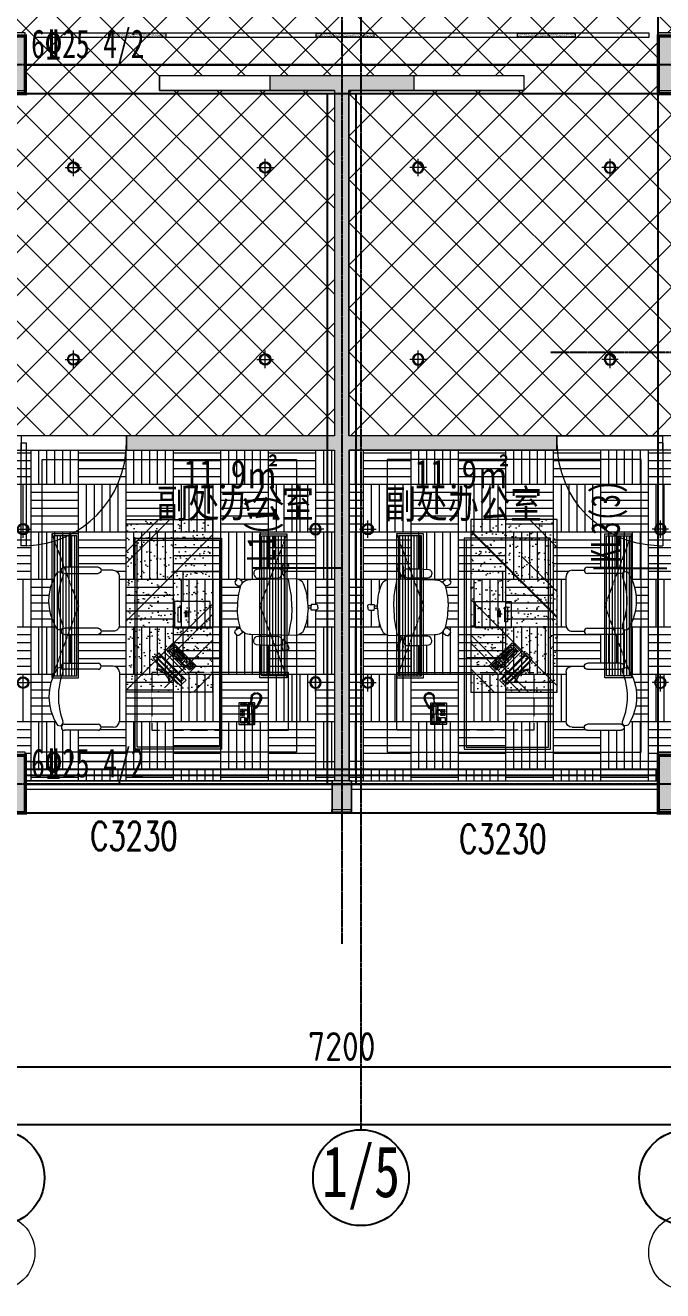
# Model space of a CAD drawing. Header units: millimetres. Extents: x 33621 to 401573, y -91663 to 133135.
# Drawn here: x 67797 to 74442, y 37128 to 50324 of the extents above; entities that cross this region are included whole.
import ezdxf
from ezdxf.enums import TextEntityAlignment as Align

# ---------------------------------------------------------------- set-up
doc = ezdxf.new("R2010")
doc.units = ezdxf.units.MM
doc.header["$LTSCALE"] = 10
for name, pattern in [('CENTER2', [1.125, 0.75, -0.125, 0.125, -0.125]), ('DASH', [0.35, 0.25, -0.1]), ('DOTE', [2.42, 2, -0.2, 0.02, -0.2])]:
    doc.linetypes.add(name, pattern=pattern)
doc.layers.get('0').update_dxf_attribs({"color": 253})
doc.layers.get('Defpoints').update_dxf_attribs({"color": 250})
doc.layers.add('0a', color=253, linetype='Continuous', plot=False)
for name, color, linetype in [('0a填充', 253, 'Continuous'), ('3', 253, 'Continuous'), ('Dim【尺寸标注】', 253, 'Continuous'), ('GRID', 253, 'CENTER2'), ('PUB_DIM', 253, 'Continuous'), ('SURFACE', 253, 'Continuous'), ('WINDOW_TEXT', 253, 'Continuous'), ('柱', 253, 'Continuous'), ('梁', 253, 'Continuous'), ('梁原位标注', 253, 'Continuous'), ('梁集中标注', 253, 'Continuous'), ('次梁', 253, 'Continuous')]:
    doc.layers.add(name, color=color, linetype=linetype)
for name, color, linetype, lineweight in [('AXIS【轴号】', 253, 'Continuous', 0), ('COLUMN', 253, 'Continuous', 0), ('DOOR【门】', 253, 'Continuous', 0), ('DS-4BS-FINISH【墙完成线】', 253, 'Continuous', 0), ('FC-FLOOR【地材分格】', 253, 'Continuous', 0), ('FF-FURN【成品家私】', 253, 'Continuous', 0), ('PUB_HATCH', 253, 'Continuous', 0), ('RC-FCU【空调设备】', 253, 'Continuous', 0), ('RC-FIN【天花轮廓线】', 253, 'Continuous', 0), ('RC-LIGHT【天花灯具】', 253, 'Continuous', 0), ('RC-STR【天花细线】', 253, 'Continuous', 0), ('RC-Text【天花文字】', 253, 'Continuous', 0), ('WALL', 253, 'Continuous', 0), ('Wall【新建墙】', 253, 'Continuous', 0), ('WINDOW', 253, 'Continuous', 0), ('新建墙体', 253, 'Continuous', 0)]:
    doc.layers.add(name, color=color, linetype=linetype, lineweight=lineweight)
doc.styles.add('_TCH_WINDOW', font='SIMPLEX', dxfattribs={"bigfont": 'GBCBIG'})
doc.styles.add('BZHZ1', font='', dxfattribs={"width": 0.8})
doc.styles.add('CCD_DIM', font='ARCHS.SHX')
doc.styles.add('宋体', font='', dxfattribs={"width": 0.7})
doc.styles.add('文字', font='')
doc.styles.get('BZHZ1').set_extended_font_data('仿宋_GB2312')
doc.styles.get('宋体').set_extended_font_data('SimSun')
doc.styles.get('文字').set_extended_font_data('SimSun')
doc.dimstyles.new('ZL_1：100', dxfattribs={"dimtxt": 3, "dimasz": 1, "dimexe": 2, "dimexo": 2, "dimgap": 0.6, "dimtad": 1, "dimdec": 0, "dimrnd": 5, "dimdsep": 46, "dimtxsty": 'CCD_DIM', "dimblk": 'WS-cj', "dimblk1": 'WS-cj', "dimblk2": 'WS-cj', "dimcen": 1, "dimclrd": 44, "dimclre": 44, "dimclrt": 2, "dimadec": 0, "dimazin": 2, "dimtfac": 1, "dimtdec": 0, "dimtix": 1, "dimtmove": 2, "dimatfit": 3, "dimldrblk": 'hl_arrow2', "dimfxl": 5, "dimfxlon": 1, "dimarcsym": 0})

# ---------------------------------------------------------------- blocks, each defined once
blk = doc.blocks.new('A$C32ED2F6B')
at = {"color": 8, "linetype": 'ByBlock'}
for p, q in [((-306, 81), (-88, 342)), ((-275, 48), (-51, 317)), ((-248, 26), (-24, 294)), ((-178, 313), (-172, 320)), ((-81, 335), (-88, 342)), ((-24, 294), (-51, 317)), ((-300, 167), (-294, 174)), ((-299, 74), (-306, 81)), ((-248, 26), (-275, 48))]:
    blk.add_line(p, q, dxfattribs=at)
at = {"linetype": 'ByBlock'}
for p, q in [((-257, 0), (0, 307)), ((-42, 342), (0, 307)), ((-299, 35), (-257, 0))]:
    blk.add_line(p, q, dxfattribs=at)
blk.add_lwpolyline([(-318, 51), (-61, 358), (-42, 342), (-299, 35)], close=True, dxfattribs=at)
at = {"color": 8, "linetype": 'ByBlock'}
for centre, radius, start, end in [((-293, 291), 125, 266.9741, 13.2344), ((-328, 320), 151, 283.1882, 357.0203)]:
    blk.add_arc(centre, radius, start, end, dxfattribs=at)
blk = doc.blocks.new('A$C09CB23BE')
blk.add_wipeout([(188, 610), (567, 602), (577, 603), (587, 602), (594, 601), (604, 598), (612, 595), (619, 592), (627, 587), (634, 581), (640, 575), (640, 588), (662, 609), (672, 611), (684, 611), (703, 585), (701, 575), (698, 566), (674, 551), (666, 551), (656, 551), (666, 510), (675, 463), (678, 434), (680, 405), (681, 374), (681, 353), (680, 331), (677, 293), (674, 272), (669, 244), (664, 223), (659, 201), (656, 192), (674, 192), (698, 176), (701, 168), (703, 157), (684, 132), (672, 132), (662, 133), (640, 154), (640, 167), (632, 160), (619, 151), (609, 146), (595, 142), (577, 140), (567, 140), (542, 140), (311, 135), (309, 107), (316, 115), (322, 119), (326, 122), (333, 124), (336, 125), (510, 125), (518, 123), (527, 118), (531, 114), (536, 107), (540, 99), (541, 94), (543, 83), (542, 78), (539, 68), (535, 62), (530, 57), (524, 53), (519, 51), (510, 51), (498, 50), (488, 49), (478, 49), (437, 46), (328, 46), (318, 51), (310, 57), (308, 60), (304, 68), (302, 75), (303, 84), (297, 55), (299, 51), (300, 48), (302, 43), (304, 38), (292, 3), (278, 0), (251, 9), (246, 24), (256, 56), (263, 62), (271, 65), (284, 110), (282, 115), (281, 121), (280, 126), (280, 133), (280, 134), (188, 132), (177, 134), (167, 136), (157, 139), (142, 148), (130, 157), (109, 202), (98, 237), (90, 274), (85, 324), (82, 361), (57, 361), (55, 347), (22, 347), (20, 347), (18, 347), (13, 347), (7, 350), (3, 352), (1, 354), (0, 356), (0, 386), (3, 390), (10, 394), (14, 395), (18, 395), (22, 395), (39, 395), (55, 395), (57, 381), (82, 381), (88, 448), (91, 472), (98, 503), (106, 532), (118, 560), (130, 585), (142, 594), (157, 603), (167, 606), (181, 609)])
for p, q in [((57, 362), (57, 381)), ((82, 362), (82, 381))]:
    blk.add_line(p, q)
for points in [[(640, 575), (640, 588), (662, 609), (672, 611), (684, 611), (703, 585), (701, 575), (698, 566), (674, 551), (664, 551), (656, 551)], [(220, 371), (220, 368), (224, 276), (236, 206), (249, 134)], [(284, 110), (271, 65), (263, 62), (256, 56), (246, 24), (251, 9), (278, 0), (292, 3), (304, 38), (300, 48), (297, 55), (303, 84)], [(311, 135), (309, 107)], [(640, 167), (640, 154), (662, 133), (672, 132), (684, 132), (703, 157), (701, 168), (698, 176), (674, 192), (664, 192), (656, 192)]]:
    blk.add_lwpolyline(points)
for points in [[(0, 371), (0, 356, 0.290397), (22, 347), (55, 347), (57, 362), (82, 362), (89, 287, 0.096014), (130, 157, 0.17857), (188, 132), (567, 140, 0.322965), (655, 190, 0.072531), (681, 371, 0.072531)], [(280, 135, 0.23127), (303, 84, 0.383609), (328, 46), (437, 46), (519, 51, 0.422136), (541, 94, 0.322398), (510, 125), (336, 125, 0.362142), (303, 84, -0.691257)]]:
    blk.add_lwpolyline(points, format="xyb")
blk.add_wipeout([(280, 608), (280, 616), (282, 625), (284, 632), (271, 677), (263, 681), (256, 686), (246, 718), (251, 734), (278, 742), (292, 739), (304, 705), (302, 699), (300, 694), (299, 691), (297, 688), (303, 658), (302, 666), (303, 671), (304, 674), (308, 682), (310, 685), (312, 687), (316, 691), (320, 693), (326, 696), (328, 696), (437, 696), (519, 691), (525, 688), (532, 683), (539, 674), (541, 670), (542, 663), (543, 656), (542, 652), (540, 643), (537, 637), (533, 631), (529, 626), (522, 621), (516, 619), (510, 617), (336, 617), (328, 620), (323, 622), (316, 627), (312, 632), (309, 635), (310, 624), (310, 617), (310, 610), (311, 607)])
for points in [[(284, 632), (271, 677), (263, 681), (256, 686), (246, 718), (251, 734), (278, 742), (292, 739), (304, 705), (300, 694), (297, 688), (303, 658)], [(220, 371), (220, 374), (224, 467), (236, 536), (249, 608)], [(311, 607), (309, 635)]]:
    blk.add_lwpolyline(points)
for points in [[(280, 608, -0.23127), (303, 658, -0.383609), (328, 696), (437, 696), (519, 691, -0.422136), (541, 648, -0.322398), (510, 617), (336, 617, -0.362142), (303, 658, 0.691257)], [(0, 371), (0, 386, -0.290397), (22, 395), (55, 395), (57, 381), (82, 381), (89, 455, -0.096014), (130, 585, -0.17857), (188, 610), (567, 602, -0.322965), (655, 552, -0.072531), (681, 371, -0.072531)]]:
    blk.add_lwpolyline(points, format="xyb")
blk = doc.blocks.new('A$C40087EE6')
at = {"linetype": 'ByBlock'}
blk.add_wipeout([(577, 475), (577, 75), (570, 50), (562, 40), (544, 28), (527, 25), (427, 25), (425, 17), (421, 9), (415, 4), (405, 0), (127, 0), (114, 4), (109, 7), (105, 14), (102, 22), (102, 25), (104, 35), (106, 39), (105, 42), (98, 39), (85, 37), (74, 40), (70, 44), (64, 50), (41, 93), (31, 115), (15, 163), (1, 240), (0, 275), (3, 326), (11, 373), (26, 422), (47, 470), (64, 500), (78, 511), (85, 513), (97, 512), (104, 508), (107, 506), (109, 508), (105, 513), (102, 520), (102, 525), (104, 535), (108, 542), (113, 546), (118, 548), (124, 550), (402, 550), (413, 547), (421, 541), (426, 533), (427, 525), (527, 525), (539, 524), (549, 520), (558, 514), (562, 510), (572, 496), (576, 484)], dxfattribs=at)
for p, q in [((127, 550), (402, 550)), ((527, 525), (427, 525)), ((402, 500), (127, 500)), ((577, 475), (577, 75)), ((127, 50), (402, 50)), ((527, 25), (427, 25)), ((402, 0), (127, 0))]:
    blk.add_line(p, q)
for centre, radius, start, end in [((127, 525), 25, 90, 270), ((402, 525), 25, 270, 90), ((527, 475), 50, 360, 90), ((426, 275), 426, 148.1092, 211.8908), ((88, 485), 28.1, 338.7607, 148.1092), ((629, 275), 552, 158.7607, 201.2393), ((88, 65), 28.1, 211.8908, 21.2393), ((127, 25), 25, 90, 270), ((402, 25), 25, 270, 90), ((527, 75), 50, 270, 360)]:
    blk.add_arc(centre, radius, start, end)
blk = doc.blocks.new('A$C5A3B719C')
for p, q in [((-879, 2179), (-879, -21)), ((21, 2179), (-879, 2179)), ((-858, 2158), (-858, 0)), ((0, 2158), (-858, 2158)), ((0, 0), (0, 2158)), ((21, -21), (21, 2179)), ((-477, 1833), (-858, 1833)), ((-477, 1833), (-477, 1521)), ((-545, 1427), (-545, 1456)), ((-455, 1309), (-455, 1460)), ((-426, 1460), (-455, 1460)), ((-426, 1460), (-426, 1309)), ((-531, 1427), (-531, 1356)), ((-516, 1427), (-516, 1356)), ((-502, 1427), (-502, 1356)), ((-477, 1246), (-477, 933)), ((-426, 1309), (-455, 1309)), ((-616, 849), (-377, 1088)), ((-380, 1069), (-395, 1055)), ((-332, 1020), (-380, 1069)), ((-377, 1088), (-283, 994)), ((-477, 933), (-858, 933)), ((-553, 896), (-523, 926)), ((-523, 926), (-512, 915)), ((-283, 994), (-522, 755)), ((-506, 943), (-520, 929)), ((-520, 929), (-472, 881)), ((-497, 934), (-506, 943)), ((-486, 945), (-497, 934)), ((-402, 1047), (-495, 954)), ((-495, 954), (-486, 945)), ((-486, 942), (-476, 932)), ((-473, 958), (-483, 967)), ((-476, 932), (-481, 928)), ((-481, 928), (-473, 920)), ((-385, 1027), (-476, 936)), ((-407, 1024), (-473, 958)), ((-472, 881), (-332, 1020)), ((-371, 1022), (-468, 925)), ((-357, 1017), (-464, 910)), ((-423, 917), (-385, 954)), ((-417, 1033), (-407, 1024)), ((-373, 942), (-410, 904)), ((-393, 1038), (-402, 1047)), ((-395, 1055), (-385, 1046)), ((-385, 1046), (-393, 1038)), ((-382, 1030), (-391, 1039)), ((-385, 954), (-373, 942)), ((-377, 1035), (-382, 1030)), ((-380, 959), (-343, 997)), ((-368, 947), (-380, 959)), ((-368, 1025), (-377, 1035)), ((-365, 1028), (-368, 1025)), ((-330, 984), (-368, 947)), ((-354, 1017), (-365, 1028)), ((-351, 1020), (-354, 1017)), ((-343, 1013), (-351, 1020)), ((-343, 997), (-330, 984)), ((-336, 1003), (-325, 1014)), ((-324, 991), (-336, 1003)), ((-325, 1014), (-313, 1002)), ((-313, 1002), (-324, 991)), ((-522, 755), (-616, 849)), ((-594, 852), (-556, 890)), ((-547, 805), (-594, 852)), ((-585, 862), (-567, 844)), ((-567, 863), (-575, 871)), ((-567, 844), (-575, 837)), ((-550, 881), (-567, 863)), ((-567, 844), (-547, 824)), ((-539, 873), (-566, 846)), ((-556, 890), (-509, 843)), ((-530, 860), (-555, 835)), ((-547, 824), (-555, 816)), ((-542, 885), (-553, 896)), ((-509, 843), (-547, 805)), ((-519, 852), (-545, 826)), ((-533, 895), (-542, 885)), ((-523, 885), (-533, 895)), ((-525, 868), (-495, 898)), ((-505, 848), (-525, 868)), ((-512, 896), (-523, 885)), ((-512, 915), (-522, 906)), ((-522, 906), (-512, 896)), ((-475, 877), (-505, 848)), ((-498, 841), (-468, 871)), ((-486, 829), (-498, 841)), ((-495, 898), (-475, 877)), ((-456, 859), (-486, 829)), ((-473, 920), (-479, 914)), ((-479, 914), (-470, 904)), ((-470, 904), (-467, 907)), ((-468, 871), (-456, 859)), ((-467, 907), (-457, 898)), ((-465, 874), (-426, 914)), ((-453, 862), (-465, 874)), ((-413, 901), (-453, 862)), ((-426, 914), (-413, 901)), ((-410, 904), (-423, 917)), ((-1579, 179), (-1579, 779)), ((-1579, 779), (-879, 779)), ((-1297, 528), (-1298, 522)), ((-1287, 528), (-1297, 528)), ((-1292, 543), (-1294, 537)), ((-1294, 537), (-1287, 528)), ((-1283, 540), (-1292, 543)), ((-1283, 553), (-1287, 549)), ((-1287, 549), (-1283, 540)), ((-1286, 511), (-1282, 535)), ((-1274, 549), (-1283, 553)), ((-1282, 535), (-1268, 549)), ((-1273, 562), (-1278, 558)), ((-1278, 558), (-1274, 549)), ((-1266, 554), (-1273, 562)), ((-1268, 549), (-1249, 557)), ((-1262, 566), (-1267, 563)), ((-1267, 563), (-1266, 554)), ((-1254, 560), (-1262, 566)), ((-1248, 570), (-1254, 568)), ((-1254, 568), (-1254, 560)), ((-1249, 557), (-1230, 555)), ((-1244, 560), (-1248, 570)), ((-1242, 569), (-1244, 560)), ((-1237, 568), (-1242, 569)), ((-1233, 560), (-1237, 568)), ((-1229, 568), (-1233, 560)), ((-1230, 555), (-1213, 546)), ((-1222, 566), (-1229, 568)), ((-1223, 556), (-1222, 566)), ((-1215, 562), (-1223, 556)), ((-1209, 558), (-1215, 562)), ((-1213, 546), (-1201, 531)), ((-1210, 550), (-1209, 558)), ((-1203, 555), (-1210, 550)), ((-1198, 549), (-1203, 555)), ((-1203, 540), (-1198, 549)), ((-1193, 542), (-1203, 540)), ((-1201, 531), (-1199, 510)), ((-1198, 528), (-1189, 535)), ((-1189, 535), (-1193, 542)), ((-1290, 517), (-1300, 514)), ((-1300, 514), (-1298, 506)), ((-1298, 522), (-1290, 517)), ((-1298, 506), (-1289, 506)), ((-1289, 506), (-1296, 500)), ((-1296, 500), (-1294, 492)), ((-1294, 492), (-1284, 493)), ((-1284, 493), (-1293, 489)), ((-1293, 489), (-1290, 480)), ((-1290, 480), (-1280, 481)), ((-1276, 481), (-1286, 511)), ((-1280, 481), (-1286, 471)), ((-1286, 471), (-1283, 466)), ((-1283, 466), (-1274, 469)), ((-1274, 469), (-1278, 460)), ((-1278, 460), (-1275, 453)), ((-1266, 462), (-1276, 481)), ((-1275, 453), (-1266, 456)), ((-1266, 456), (-1272, 449)), ((-1272, 449), (-1269, 442)), ((-1269, 442), (-1260, 445)), ((-1267, 459), (-1266, 462)), ((-1264, 459), (-1267, 459)), ((-1260, 445), (-1267, 438)), ((-1267, 438), (-1264, 433)), ((-1258, 445), (-1264, 459)), ((-1264, 433), (-1255, 436)), ((-1255, 436), (-1260, 427)), ((-1260, 427), (-1258, 422)), ((-1247, 428), (-1258, 445)), ((-1258, 422), (-1249, 424)), ((-1249, 424), (-1254, 416)), ((-1254, 416), (-1253, 412)), ((-1253, 412), (-1250, 411)), ((-1250, 411), (-1244, 411)), ((-1241, 418), (-1247, 428)), ((-1245, 415), (-1241, 418)), ((-1242, 415), (-1245, 415)), ((-1244, 411), (-1239, 405)), ((-1240, 413), (-1242, 415)), ((-1236, 410), (-1240, 413)), ((-1239, 405), (-1235, 403)), ((-1232, 408), (-1236, 410)), ((-1235, 403), (-1227, 402)), ((-1227, 407), (-1232, 408)), ((-1227, 461), (-1223, 464)), ((-1227, 241), (-1227, 461)), ((-1223, 464), (-1189, 464)), ((-1214, 441), (-1206, 451)), ((-1214, 251), (-1214, 441)), ((-1209, 446), (-1211, 440)), ((-1211, 440), (-1196, 426)), ((-1211, 440), (-1211, 397)), ((-1211, 397), (-1208, 389)), ((-1203, 449), (-1209, 446)), ((-1206, 451), (-1187, 451)), ((-1195, 429), (-1203, 449)), ((-1187, 449), (-1203, 449)), ((-1199, 510), (-1200, 503)), ((-1200, 503), (-1195, 499)), ((-1188, 527), (-1198, 528)), ((-1196, 513), (-1187, 518)), ((-1187, 511), (-1196, 513)), ((-1196, 426), (-1195, 429)), ((-1196, 340), (-1196, 426)), ((-1195, 499), (-1195, 490)), ((-1195, 490), (-1194, 483)), ((-1195, 429), (-1173, 429)), ((-1194, 483), (-1190, 468)), ((-1191, 500), (-1187, 503)), ((-1190, 498), (-1191, 500)), ((-1190, 490), (-1190, 498)), ((-1186, 474), (-1190, 490)), ((-1190, 468), (-1188, 457)), ((-1187, 518), (-1188, 527)), ((-1188, 457), (-1187, 445)), ((-1187, 503), (-1187, 511)), ((-1187, 445), (-1182, 445)), ((-1182, 458), (-1186, 474)), ((-1184, 464), (-1065, 464)), ((-1182, 445), (-1182, 458)), ((-1182, 451), (-1160, 451)), ((-1165, 449), (-1182, 449)), ((-1173, 429), (-1165, 449)), ((-1171, 426), (-1173, 429)), ((-1157, 440), (-1171, 426)), ((-1171, 340), (-1171, 426)), ((-1165, 449), (-1158, 446)), ((-1160, 451), (-1152, 443)), ((-1157, 397), (-1160, 389)), ((-1158, 446), (-1157, 440)), ((-1157, 440), (-1157, 397)), ((-1152, 443), (-1152, 251)), ((-1141, 453), (-1141, 443)), ((-1125, 453), (-1141, 453)), ((-1141, 443), (-1125, 443)), ((-1125, 443), (-1125, 453)), ((-1103, 453), (-1119, 453)), ((-1119, 453), (-1119, 443)), ((-1119, 443), (-1103, 443)), ((-1103, 443), (-1103, 453)), ((-1096, 453), (-1096, 443)), ((-1081, 453), (-1096, 453)), ((-1096, 443), (-1081, 443)), ((-1081, 443), (-1081, 453)), ((-1065, 464), (-1062, 461)), ((-1062, 461), (-1062, 241)), ((-1211, 297), (-1208, 305)), ((-1211, 254), (-1211, 297)), ((-1211, 254), (-1196, 268)), ((-1208, 389), (-1203, 381)), ((-1208, 305), (-1203, 313)), ((-1203, 381), (-1201, 370)), ((-1203, 313), (-1201, 324)), ((-1195, 265), (-1203, 245)), ((-1201, 370), (-1201, 340)), ((-1201, 324), (-1201, 340)), ((-1196, 340), (-1196, 268)), ((-1196, 268), (-1195, 265)), ((-1195, 265), (-1173, 265)), ((-1171, 268), (-1173, 265)), ((-1173, 265), (-1165, 245)), ((-1171, 340), (-1171, 268)), ((-1157, 254), (-1171, 268)), ((-1165, 381), (-1166, 370)), ((-1166, 370), (-1166, 340)), ((-1166, 324), (-1166, 340)), ((-1165, 313), (-1166, 324)), ((-1160, 389), (-1165, 381)), ((-1160, 305), (-1165, 313)), ((-1157, 297), (-1160, 305)), ((-1157, 254), (-1157, 297)), ((-1142, 383), (-1142, 392)), ((-1142, 392), (-1130, 392)), ((-1130, 383), (-1142, 383)), ((-1128, 308), (-1141, 308)), ((-1141, 308), (-1141, 303)), ((-1141, 303), (-1128, 303)), ((-1128, 299), (-1141, 299)), ((-1141, 299), (-1141, 294)), ((-1141, 294), (-1128, 294)), ((-1128, 289), (-1141, 289)), ((-1141, 289), (-1141, 284)), ((-1141, 284), (-1128, 284)), ((-1128, 280), (-1141, 280)), ((-1141, 280), (-1141, 275)), ((-1141, 275), (-1128, 275)), ((-1128, 270), (-1141, 270)), ((-1141, 270), (-1141, 265)), ((-1141, 265), (-1128, 265)), ((-1130, 392), (-1130, 383)), ((-1128, 303), (-1128, 308)), ((-1128, 294), (-1128, 299)), ((-1128, 284), (-1128, 289)), ((-1128, 275), (-1128, 280)), ((-1128, 265), (-1128, 270)), ((-1123, 311), (-1077, 311)), ((-1123, 253), (-1123, 311)), ((-1120, 383), (-1120, 392)), ((-1120, 392), (-1111, 392)), ((-1111, 383), (-1120, 383)), ((-1120, 375), (-1111, 375)), ((-1120, 365), (-1120, 375)), ((-1111, 365), (-1120, 365)), ((-1120, 348), (-1120, 357)), ((-1120, 357), (-1111, 357)), ((-1111, 348), (-1120, 348)), ((-1120, 340), (-1111, 340)), ((-1120, 330), (-1120, 340)), ((-1111, 330), (-1120, 330)), ((-1111, 392), (-1111, 383)), ((-1111, 375), (-1111, 365)), ((-1111, 357), (-1111, 348)), ((-1111, 340), (-1111, 330)), ((-1104, 383), (-1104, 392)), ((-1104, 392), (-1095, 392)), ((-1095, 383), (-1104, 383)), ((-1104, 375), (-1095, 375)), ((-1104, 365), (-1104, 375)), ((-1095, 365), (-1104, 365)), ((-1104, 348), (-1104, 357)), ((-1104, 357), (-1095, 357)), ((-1095, 348), (-1104, 348)), ((-1104, 330), (-1104, 340)), ((-1104, 340), (-1095, 340)), ((-1095, 330), (-1104, 330)), ((-1095, 392), (-1095, 383)), ((-1095, 375), (-1095, 365)), ((-1095, 357), (-1095, 348)), ((-1095, 340), (-1095, 330)), ((-1088, 383), (-1088, 392)), ((-1088, 392), (-1079, 392)), ((-1079, 383), (-1088, 383)), ((-1088, 375), (-1079, 375)), ((-1088, 365), (-1088, 375)), ((-1079, 365), (-1088, 365)), ((-1088, 348), (-1088, 357)), ((-1088, 357), (-1079, 357)), ((-1079, 348), (-1088, 348)), ((-1088, 330), (-1088, 340)), ((-1088, 340), (-1079, 340)), ((-1079, 330), (-1088, 330)), ((-1079, 392), (-1079, 383)), ((-1079, 375), (-1079, 365)), ((-1079, 357), (-1079, 348)), ((-1079, 340), (-1079, 330)), ((-1077, 311), (-1077, 253)), ((-879, 179), (-1579, 179)), ((-1223, 238), (-1227, 241)), ((-1065, 238), (-1223, 238)), ((-1206, 243), (-1214, 251)), ((-1209, 248), (-1211, 254)), ((-1203, 245), (-1209, 248)), ((-1158, 243), (-1206, 243)), ((-1165, 245), (-1203, 245)), ((-1165, 245), (-1158, 248)), ((-1158, 248), (-1157, 254)), ((-1152, 251), (-1158, 243)), ((-1141, 260), (-1141, 256)), ((-1128, 260), (-1141, 260)), ((-1141, 256), (-1128, 256)), ((-1128, 256), (-1128, 260)), ((-1077, 253), (-1123, 253)), ((-1062, 241), (-1065, 238)), ((-858, 0), (0, 0)), ((-879, -21), (21, -21))]:
    blk.add_line(p, q)
blk.add_lwpolyline([(-761, 1521), (-390, 1521), (-390, 1246), (-761, 1246)], close=True)
at = {"linetype": 'DASH', "ltscale": 0.5}
blk.add_lwpolyline([(-879, 779), (-153, 779), (-153, 179), (-879, 179)], dxfattribs=at)
for name, p, xscale, yscale, zscale in [('A$C09CB23BE', (-1884, 1004), 1.230769230769229, 1.230769230769229, 1.230769230769229), ('A$C40087EE6', (919, 177), -1.272727272727271, 1.272727272727271, 1.272727272727271)]:
    blk.add_blockref(name, p, dxfattribs=dict(xscale=xscale, yscale=yscale, zscale=zscale))
at = {"xscale": 1.272727272727272, "yscale": 1.272727272727272, "zscale": 1.272727272727272, "rotation": 180}
blk.add_blockref('A$C40087EE6', (919, 1877), dxfattribs=at)
at = {"extrusion": (0, 0, -1), "zscale": -1, "rotation": 84.89566619536446}
blk.add_blockref('A$C32ED2F6B', (533, 956), dxfattribs=at)
blk = doc.blocks.new('$DorLib2D$00000001')
for p, q in [((0.45, 0.975), (0.5, 0.975)), ((0.45, 0), (0.45, 0.975)), ((0.5, 0), (0.5, 0.975)), ((0.5, 0), (0.45, 0))]:
    blk.add_line(p, q)
at = {"lineweight": 13}
blk.add_arc((0.475, 0), 0.975, 91.4693, 180, dxfattribs=at)
blk = doc.blocks.new('A$C434F664F')
at = {"layer": '0a填充'}
h = blk.add_hatch(color=256, dxfattribs=at)
h.paths.add_polyline_path([(936, 75), (942, 75), (942, 81), (936, 81)])
h.paths.add_polyline_path([(898, 99), (904, 99), (904, 105), (898, 105)])
h.paths.add_polyline_path([(864, 99), (870, 99), (870, 105), (864, 105)])
h.paths.add_polyline_path([(864, 75), (870, 75), (870, 81), (864, 81)])
h.paths.add_polyline_path([(792, 75), (798, 75), (798, 81), (792, 81)])
h.paths.add_polyline_path([(720, 75), (726, 75), (726, 81), (720, 81)])
h.paths.add_polyline_path([(648, 75), (654, 75), (654, 81), (648, 81)])
h.paths.add_polyline_path([(576, 75), (582, 75), (582, 81), (576, 81)])
h.paths.add_polyline_path([(504, 75), (510, 75), (510, 81), (504, 81)])
h.paths.add_polyline_path([(432, 75), (438, 75), (438, 81), (432, 81)])
h.paths.add_polyline_path([(360, 99), (366, 99), (366, 105), (360, 105)])
h.paths.add_polyline_path([(360, 75), (366, 75), (366, 81), (360, 81)])
h.paths.add_polyline_path([(326, 99), (332, 99), (332, 105), (326, 105)])
h.paths.add_polyline_path([(288, 75), (294, 75), (294, 81), (288, 81)])
h.paths.add_polyline_path([(216, 75), (222, 75), (222, 81), (216, 81)])
h.paths.add_polyline_path([(144, 75), (150, 75), (150, 81), (144, 81)])
h.paths.add_polyline_path([(72, 99), (78, 99), (78, 105), (72, 105)])
h.paths.add_polyline_path([(72, 75), (78, 75), (78, 81), (72, 81)])
h.paths.add_polyline_path([(38, 99), (44, 99), (44, 105), (38, 105)])
h.paths.add_polyline_path([(0, 75), (6, 75), (6, 81), (0, 81)])
h = blk.add_hatch(color=256, dxfattribs=at)
h.paths.add_polyline_path([(936, 0), (942, 0), (942, 6), (936, 6)])
h.paths.add_polyline_path([(864, 0), (870, 0), (870, 6), (864, 6)])
h.paths.add_polyline_path([(792, 0), (798, 0), (798, 6), (792, 6)])
h.paths.add_polyline_path([(720, 0), (726, 0), (726, 6), (720, 6)])
h.paths.add_polyline_path([(648, 0), (654, 0), (654, 6), (648, 6)])
h.paths.add_polyline_path([(576, 0), (582, 0), (582, 6), (576, 6)])
h.paths.add_polyline_path([(504, 0), (510, 0), (510, 6), (504, 6)])
h.paths.add_polyline_path([(432, 0), (438, 0), (438, 6), (432, 6)])
h.paths.add_polyline_path([(360, 0), (366, 0), (366, 6), (360, 6)])
h.paths.add_polyline_path([(288, 0), (294, 0), (294, 6), (288, 6)])
h.paths.add_polyline_path([(216, 0), (222, 0), (222, 6), (216, 6)])
h.paths.add_polyline_path([(144, 0), (150, 0), (150, 6), (144, 6)])
h.paths.add_polyline_path([(72, 0), (78, 0), (78, 6), (72, 6)])
h.paths.add_polyline_path([(0, 0), (6, 0), (6, 6), (0, 6)])
blk = doc.blocks.new('海龙0425175846')
at = {"layer": 'GRID', "ltscale": 0.01}
for p, q in [((-125.558, 257.02), (-125.558, 41.97)), ((-127.558, 158.857), (-127.558, 61.356)), ((497.558, 153.02), (-487.558, 153.02)), ((-5.32, 123.02), (-105.795, 123.02)), ((497.558, 78.02), (-487.558, 78.02))]:
    blk.add_line(p, q, dxfattribs=at)
at = {"layer": 'GRID', "color": 3, "linetype": 'Continuous'}
for centre in [(-163.558, 36.97), (-125.558, 36.97), (-91.558, 36.97)]:
    blk.add_circle(centre, 5, dxfattribs=at)
at = {"layer": '柱', "const_width": 0.35}
for points in [[(-160.558, 150.02), (-160.558, 156.02), (-166.558, 156.02), (-166.558, 150.02)], [(-88.558, 150.02), (-88.558, 156.02), (-94.558, 156.02), (-94.558, 150.02)], [(-160.558, 75.02), (-160.558, 81.02), (-166.558, 81.02), (-166.558, 75.02)], [(-88.558, 75.02), (-88.558, 81.02), (-94.558, 81.02), (-94.558, 75.02)]]:
    blk.add_lwpolyline(points, close=True, dxfattribs=at)
at = {"layer": '梁', "ltscale": 0.01}
for p, q in [((-94.558, 156.02), (-94.558, 174.02)), ((-160.558, 153.02), (-94.558, 153.02)), ((-160.558, 150.02), (-94.558, 150.02)), ((-94.558, 81.02), (-94.558, 150.02)), ((-160.558, 78.02), (-94.558, 78.02))]:
    blk.add_line(p, q, dxfattribs=at)
at = {"layer": '梁'}
blk.add_line((-160.558, 75.02), (-94.558, 75.02), dxfattribs=at)
at = {"layer": '梁集中标注'}
for p, q in [((-127.558, 100.52), (-136.87, 100.52)), ((-101.297, 100.52), (-93.652, 100.52))]:
    blk.add_line(p, q, dxfattribs=at)
at = {"layer": '次梁'}
for p, q in [((-129.058, 78.02), (-129.058, 150.02)), ((-126.058, 78.02), (-126.058, 150.02))]:
    blk.add_line(p, q, dxfattribs=at)
at = {"layer": '0a填充'}
blk.add_blockref('A$C434F664F', (-454.558, 75.02), dxfattribs=at)
at = {"layer": 'GRID', "color": 3, "linetype": 'Continuous', "style": 'BZHZ1', "width": 0.75}
blk.add_text('1/5', height=5.3333, dxfattribs=at).set_placement((-125.558, 37.173), align=Align.MIDDLE)
at = {"layer": '梁原位标注', "width": 0.7}
for p in [(-159.945, 153.72), (-159.945, 78.72)]:
    blk.add_text('6%%13225 4/2', height=3, dxfattribs=at).set_placement(p)
at = {"layer": '梁集中标注', "width": 0.7}
for s, p in [('KL3(3)', (-98.565, 101.132)), ('L1(1)', (-134.445, 101.132))]:
    blk.add_text(s, height=3, rotation=90, dxfattribs=at).set_placement(p)
blk = doc.blocks.new('$WINLIB2D$00000004')
for p, q in [((-0.5, 0.5), (0.5, 0.5)), ((-0.5, 0.5), (-0.5, -0.5)), ((0.5, -0.5), (0.5, 0.5)), ((-0.5, 0.2406), (0.5, 0.2406)), ((-0.5, -0.5), (0.5, -0.5))]:
    blk.add_line(p, q)
blk = doc.blocks.new('ZL_0814093391')
at = {"layer": 'RC-LIGHT【天花灯具】'}
h = blk.add_hatch(dxfattribs=at)
h.set_pattern_fill('AR-SAND', color=251, scale=0.316764)
h.set_pattern_definition([(37.5, (-300, -35), (-0.50683, 15.50283), [0, -12.2296, 0, -13.67785, 0, -13.07441]), (7.5, (-300, -35), (14.23926, 22.7064), [0, -6.59755, 0, -11.02274, 0, -4.22404]), (327.5, (-309.896, -35), (25.05575, 0.04552), [0, -4.0229, 0, -14.48243, 0, -18.90761]), (317.5, (-309.896, -35), (24.1867, 7.0616), [0, -2.01145, 0, -9.49404, 0, -10.86182])])
h.paths.add_polyline_path([(300, 5), (-300, 5), (-300, -35), (300, -35)])
blk.add_lwpolyline([(-300, 5), (300, 5), (300, -35), (-300, -35)], close=True, dxfattribs=at)
blk = doc.blocks.new('ZL_0317145799')
at = {"layer": 'RC-FCU【空调设备】'}
h = blk.add_hatch(dxfattribs=at)
h.set_pattern_fill('_USER', color=8, scale=30, pattern_type=0)
h.set_pattern_definition([(0, (-5926276.942, -1197962.362), (0, 30), [])])
h.paths.add_polyline_path([(730, -260), (730, -20), (-730, -20), (-730, -260)])
blk.add_lwpolyline([(-750, -280), (-750, 0), (750, 0), (750, -280)], close=True, dxfattribs=at)
at = {"layer": 'RC-FCU【空调设备】', "color": 8, "linetype": 'DASH'}
blk.add_lwpolyline([(-750, 0), (0, -280), (750, 0)], dxfattribs=at)
at = {"layer": 'RC-FCU【空调设备】', "color": 8}
blk.add_lwpolyline([(-730, -260), (-730, -20), (730, -20), (730, -260)], close=True, dxfattribs=at)
blk = doc.blocks.new('ZL_0610175999')
at = {"layer": 'RC-LIGHT【天花灯具】'}
h = blk.add_hatch(dxfattribs=at)
h.set_pattern_fill('AR-RROOF', color=250, scale=30, angle=45, double=1)
h.set_pattern_definition([(45, (-54895.5, -45169.6), (646.5784, 1724.209), [11430, -1524, 3810, -762]), (45, (-54448.3, -44183.6), (-1255.44, 177.809), [2286, -251.46, 4572, -571.5]), (45, (-55084.1, -44442.2), (2440.8336, 3162.8462), [6096, -1066.8, 3048, -762])])
h.paths.add_polyline_path([(-450, 0), (450, 0), (450, -1800), (-450, -1800)])
h = blk.add_hatch(dxfattribs=at)
h.set_pattern_fill('AR-SAND', color=250, scale=3, double=1)
h.set_pattern_definition([(37.5, (-54895.49, -45169.63), (-4.8001, 146.82397), [0, -115.824, 0, -129.54, 0, -123.825]), (7.5, (-54895.49, -45169.63), (134.857, 215.04753), [0, -62.484, 0, -104.394, 0, -40.005]), (327.5, (-54989.22, -45169.63), (237.2977, 0.43116), [0, -38.1, 0, -137.16, 0, -179.07]), (317.5, (-54989.22, -45169.63), (229.06694, 66.8788), [0, -19.05, 0, -89.916, 0, -102.87])])
h.paths.add_polyline_path([(-450, 0), (450, 0), (450, -1800), (-450, -1800)])
blk.add_lwpolyline([(-450, 0), (450, 0), (450, -1800), (-450, -1800)], close=True, dxfattribs=at)
blk = doc.blocks.new('圆形筒灯')
at = {"color": 251, "linetype": 'DOTE', "ltscale": 43.504693}
blk.add_line((0, 91), (0, -91), dxfattribs=at)
at = {"color": 251, "linetype": 'DOTE', "ltscale": 41.297046}
blk.add_line((86, 0), (-86, 0), dxfattribs=at)
blk.add_ellipse((0, 0), major_axis=(-42.4, 42.4), ratio=1, start_param=2.355868237233172, end_param=8.639053544412757)
at = {"color": 251}
blk.add_ellipse((0, 0), major_axis=(35.4, 35.4), ratio=1, start_param=5.49871431692557, end_param=11.78189962410516, dxfattribs=at)
blk = doc.blocks.new('ZL_0610180699')
at = {"layer": 'RC-FIN【天花轮廓线】'}
blk.add_line((296, -6970), (3520, -6970), dxfattribs=at)
for points in [[(249, -3721), (1349, -3721), (1349, -3571), (249, -3571)], [(470, -3821), (3120, -3821), (3120, -6870), (470, -6870)]]:
    blk.add_lwpolyline(points, close=True, dxfattribs=at)
at = {"layer": 'RC-FCU【空调设备】', "xscale": -1, "rotation": 90}
blk.add_blockref('ZL_0317145799', (570, -5346), dxfattribs=at)
at = {"layer": 'RC-FCU【空调设备】', "rotation": 270}
blk.add_blockref('ZL_0317145799', (3020, -5346), dxfattribs=at)
at = {"layer": 'RC-LIGHT【天花灯具】', "rotation": 180}
for p in [(795, -775), (2795, -775), (795, -2775), (2795, -2775), (270, -4546), (270, -6146)]:
    blk.add_blockref('圆形筒灯', p, dxfattribs=at)
at = {"layer": 'RC-LIGHT【天花灯具】'}
blk.add_blockref('ZL_0610175999', (1795, -4446), dxfattribs=at)
at = {"layer": 'RC-LIGHT【天花灯具】', "xscale": -1, "rotation": 180}
for p in [(3320, -4546), (3320, -6146)]:
    blk.add_blockref('圆形筒灯', p, dxfattribs=at)
blk = doc.blocks.new('hl_Axis-A1')
at = {"color": 150, "ltscale": 2}
blk.add_line((21.33, 0), (0, 0), dxfattribs=at)
at = {"color": 150}
blk.add_circle((25.33, 0), 4, dxfattribs=at)
at = {"color": 50, "style": '宋体', "width": 0.7}
blk.add_attdef('轴号', text='', height=3.5, dxfattribs=at).set_placement((25.33, 0), align=Align.MIDDLE_CENTER)
blk = doc.blocks.new('WS-cj')
blk.add_hatch(color=2).paths.add_polyline_path([(0.59, 0.82), (-0.82, -0.59), (-0.59, -0.82), (0.82, 0.59)])
at = {"color": 2, "linetype": 'ByBlock', "lineweight": 0}
for p, q in [((-1.1, 0), (0, 0)), ((0, 0), (1.1, 0))]:
    blk.add_line(p, q, dxfattribs=at)
at = {"color": 2}
blk.add_lwpolyline([(0.59, 0.82), (-0.82, -0.59), (-0.59, -0.82), (0.82, 0.59)], close=True, dxfattribs=at)
blk = doc.blocks.new('*D244')
at = {"layer": 'Defpoints', "color": 0, "transparency": 16777216}
for p in [(-15662, -18684), (-8462, -18684), (-8462, -19284)]:
    blk.add_point(p, dxfattribs=at)
at = {"layer": 'Dim【尺寸标注】', "color": 44, "lineweight": -2, "transparency": 16777216}
for p, q in [((-15662, -18784), (-15662, -19484)), ((-8462, -18784), (-8462, -19484)), ((-15562, -19284), (-8562, -19284))]:
    blk.add_line(p, q, dxfattribs=at)
at = {"layer": 'Dim【尺寸标注】', "color": 44, "lineweight": -2, "transparency": 16777216, "xscale": 100, "yscale": 100, "zscale": 100, "rotation": 180}
blk.add_blockref('WS-cj', (-15662, -19284), dxfattribs=at)
at = {"layer": 'Dim【尺寸标注】', "color": 44, "lineweight": -2, "transparency": 16777216, "xscale": 100, "yscale": 100, "zscale": 100}
blk.add_blockref('WS-cj', (-8462, -19284), dxfattribs=at)
at = {"layer": 'Dim【尺寸标注】', "color": 2, "transparency": 16777216, "insert": (-12062, -19071), "char_height": 300, "attachment_point": 5, "style": 'CCD_DIM'}
blk.add_mtext('7200', dxfattribs=at)
blk = doc.blocks.new('hl_arrow2')
at = {"color": 2}
blk.add_line((0, 0), (-1, 0), dxfattribs=at)
blk.add_lwpolyline([(0, 0), (-1, -1), (-1, -1), (0, 0), (-1, 1), (-1, 1)], close=True, dxfattribs=at)
blk = doc.blocks.new('*D255')
at = {"layer": 'Defpoints', "color": 0, "transparency": 16777216}
for p in [(-44462, -18684), (49138, -18684), (49138, -19884)]:
    blk.add_point(p, dxfattribs=at)
at = {"layer": 'Dim【尺寸标注】', "color": 44, "lineweight": -2, "transparency": 16777216}
for p, q in [((-44462, -19384), (-44462, -20084)), ((49138, -19384), (49138, -20084)), ((-44362, -19884), (49038, -19884))]:
    blk.add_line(p, q, dxfattribs=at)
at = {"layer": 'Dim【尺寸标注】', "color": 44, "lineweight": -2, "transparency": 16777216, "xscale": 100, "yscale": 100, "zscale": 100, "rotation": 180}
blk.add_blockref('WS-cj', (-44462, -19884), dxfattribs=at)
at = {"layer": 'Dim【尺寸标注】', "color": 44, "lineweight": -2, "transparency": 16777216, "xscale": 100, "yscale": 100, "zscale": 100}
blk.add_blockref('WS-cj', (49138, -19884), dxfattribs=at)
at = {"layer": 'Dim【尺寸标注】', "color": 2, "transparency": 16777216, "insert": (2338, -19678), "char_height": 300, "attachment_point": 5, "style": 'CCD_DIM'}
blk.add_mtext('93600', dxfattribs=at)
blk = doc.blocks.new('ZL_061117299')
at = {"layer": 'AXIS【轴号】'}
ref = blk.add_blockref('hl_Axis-A1', (-15662.3, -18683.9), dxfattribs=dict(at, xscale=100, yscale=100, zscale=100, rotation=270))
ref.add_attrib('轴号', '5', dxfattribs={"layer": '0', "color": 2, "height": 350, "style": '宋体', "width": 0.7}).set_placement((-15662.3, -21217.2), align=Align.MIDDLE_CENTER)
ref = blk.add_blockref('hl_Axis-A1', (-8462.3, -18683.9), dxfattribs=dict(at, xscale=100, yscale=100, zscale=100, rotation=270))
ref.add_attrib('轴号', '6', dxfattribs={"layer": '0', "color": 2, "height": 350, "style": '宋体', "width": 0.7}).set_placement((-8462.3, -21217.2), align=Align.MIDDLE_CENTER)
at = {"layer": 'Dim【尺寸标注】'}
for p1, p2, distance, picture, middle in [((-44462.3, -18683.9), (49137.7, -18683.9), -1200, '*D255', (2337.7, -19677.6)), ((-15662.3, -18683.9), (-8462.3, -18683.9), -600, '*D244', (-12062.3, -19071.4))]:
    dim = blk.add_aligned_dim(p1=p1, p2=p2, distance=distance, dimstyle='ZL_1：100', dxfattribs=at)
    dim.commit()
    dim.dimension.update_dxf_attribs({"geometry": picture, "text_midpoint": middle})

msp = doc.modelspace()

# ---------------------------------------------------------------- hatches: boundary and pattern name
at = {"layer": 'FC-FLOOR【地材分格】'}
h = msp.add_hatch(dxfattribs=at)
h.set_pattern_fill('ANSI37', color=256, scale=100, double=1)
h.paths.add_polyline_path([(103421.5, 52045.3), (103421.5, 50245.3), (103196.5, 50245.3), (103196.5, 49795.3), (101395.5, 49795.3), (101395.5, 47615.3), (99953.9, 47615.3), (99953.9, 49795.3), (97828.9, 49795.3), (97828.9, 49645.3), (99803.9, 49645.3), (99803.9, 47615.3), (96146.5, 47615.3), (96146.5, 49645.3), (96596.5, 49645.3), (96596.5, 50245.3), (95996.5, 50245.3), (95996.5, 49795.3), (89396.5, 49795.3), (89396.5, 50245.3), (88796.5, 50245.3), (88796.5, 49795.3), (82196.5, 49795.3), (82196.5, 50245.3), (81596.5, 50245.3), (81596.5, 49795.3), (74996.5, 49795.3), (74996.5, 50245.3), (74396.5, 50245.3), (74396.5, 49645.3), (74621.5, 49645.3), (74621.5, 46044), (71170.5, 46044), (71170.5, 49645.3), (72996.5, 49645.3), (72996.5, 49795.3), (69195.5, 49795.3), (69195.5, 49645.3), (71020.5, 49645.3), (71020.5, 46044), (67571.5, 46044), (67571.5, 49645.3), (67796.5, 49645.3), (67796.5, 50245.3), (67196.5, 50245.3), (67196.5, 49795.3), (60596.5, 49795.3), (60596.5, 50245.3), (59996.5, 50245.3), (59996.5, 49645.3), (60220.5, 49645.3), (60220.5, 46044), (56770.5, 46044), (56770.5, 49645.3), (58596.5, 49645.3), (58596.5, 49795.3), (54795.5, 49795.3), (54795.5, 49645.3), (56620.5, 49645.3), (56620.5, 46044), (53170.5, 46044), (53170.5, 49635.7), (53396.5, 49635.7), (53396.5, 50245.3), (52796.5, 50245.3), (52796.5, 49795.3), (46196.5, 49795.3), (46196.5, 50245.3), (45596.5, 50245.3), (45596.5, 49645.3), (46046.5, 49645.3), (46046.5, 47615.3), (42346.5, 47615.3), (42346.5, 49645.3), (44183.9, 49645.3), (44183.9, 49795.3), (38996.5, 49795.3), (38996.5, 52045.3), (56769.3, 52039), (56769.3, 58345.3), (59996.5, 58345.3), (59996.5, 52045.3), (85571.5, 52045.3), (85571.5, 58345.3), (88796.5, 58345.3), (88796.5, 52045.3)])
h = msp.add_hatch(dxfattribs=at)
h.set_pattern_fill('方形木地板', color=256, scale=1.6239, double=1, pattern_type=2)
h.set_pattern_definition([(90, (14400, 0), (-494.9647, 494.9647), [494.965, -494.965]), (90, (14482.5, 0), (-494.9647, 494.9647), [494.965, -494.965]), (90, (14565, 0), (-494.9647, 494.9647), [494.965, -494.965]), (90, (14647.5, 0), (-494.9647, 494.9647), [494.965, -494.965]), (90, (14730, 0), (-494.9647, 494.9647), [494.965, -494.965]), (90, (14812.47, 0), (-494.9647, 494.9647), [494.965, -494.965]), (90, (14894.96, 0), (-494.9647, 494.9647), [494.965, -494.965]), (0, (14400, 494.96), (494.9647, -494.9647), [494.965, -494.965]), (0, (14400, 577.46), (494.9647, -494.9647), [494.965, -494.965]), (0, (14400, 659.95), (494.9647, -494.9647), [494.965, -494.965]), (0, (14400, 742.45), (494.9647, -494.9647), [494.965, -494.965]), (0, (14400, 824.94), (494.9647, -494.9647), [494.965, -494.965]), (0, (14400, 907.44), (494.9647, -494.9647), [494.965, -494.965]), (0, (14400, 989.93), (494.9647, -494.9647), [494.965, -494.965])])
h.paths.add_polyline_path([(67570.5, 45894), (71020.5, 45894), (71020.5, 42445.3), (67796.5, 42445.3), (67796.5, 42745.3), (67570.5, 42745.3)])
h = msp.add_hatch(dxfattribs=at)
h.set_pattern_fill('方形木地板', color=256, scale=1.6239, double=1, pattern_type=2)
h.set_pattern_definition([(90, (14402.04, -2e-08), (-494.9647, 494.9647), [494.965, -494.965]), (90, (14484.54, -2e-08), (-494.9647, 494.9647), [494.965, -494.965]), (90, (14567.03, -2e-08), (-494.9647, 494.9647), [494.965, -494.965]), (90, (14649.53, -2e-08), (-494.9647, 494.9647), [494.965, -494.965]), (90, (14732, -2e-08), (-494.9647, 494.9647), [494.965, -494.965]), (90, (14814.5, -2e-08), (-494.9647, 494.9647), [494.965, -494.965]), (90, (14897, -2e-08), (-494.9647, 494.9647), [494.965, -494.965]), (0, (14402.04, 494.96), (494.9647, -494.9647), [494.965, -494.965]), (0, (14402.04, 577.46), (494.9647, -494.9647), [494.965, -494.965]), (0, (14402.04, 659.95), (494.9647, -494.9647), [494.965, -494.965]), (0, (14402.04, 742.45), (494.9647, -494.9647), [494.965, -494.965]), (0, (14402.04, 824.94), (494.9647, -494.9647), [494.965, -494.965]), (0, (14402.04, 907.44), (494.9647, -494.9647), [494.965, -494.965]), (0, (14402.04, 989.93), (494.9647, -494.9647), [494.965, -494.965])])
h.paths.add_polyline_path([(74622.5, 45894), (71172.5, 45894), (71172.5, 42445.3), (74396.5, 42445.3), (74396.5, 42745.3), (74622.5, 42745.3)])
at = {"layer": 'PUB_HATCH'}
for points in [[(74396.5, 49645.3), (74996.5, 49645.3), (74996.5, 50245.3), (74396.5, 50245.3)], [(74396.5, 42145.3), (74996.5, 42145.3), (74996.5, 42745.3), (74396.5, 42745.3)], [(71196.5, 42445.3), (70996.5, 42445.3), (70996.5, 42145.3), (71196.5, 42145.3)]]:
    msp.add_hatch(color=256, dxfattribs=at).paths.add_polyline_path(points)
at = {"layer": '新建墙体'}
h = msp.add_hatch(dxfattribs=at)
h.set_pattern_fill('石膏板', color=256, scale=20, pattern_type=2)
h.set_pattern_definition([(45, (51276.3, 47130.05), (-50, 50), [16, -54.71068]), (135, (51387.62, 47130.05), (-50, -50), [16, -54.71068])])
h.paths.add_polyline_path([(73342.5, 46044), (71170.5, 46044), (71170.5, 49645.3), (71846.5, 49645.3), (71846.5, 49795.3), (70346.5, 49795.3), (70346.5, 49645.3), (71020.5, 49645.3), (71020.5, 46044), (68850.6, 46044), (68850.6, 45894), (71021.5, 45894), (71021.5, 42445.3), (71171.5, 42445.3), (71171.5, 45894), (73342.5, 45894)])

# ---------------------------------------------------------------- linework, layer by layer
at = {"layer": '3'}
for points in [[(67796.5, 42565.3), (74396.5, 42565.3)], [(67796.5, 42505.3), (74396.5, 42505.3)]]:
    msp.add_lwpolyline(points, dxfattribs=at)
at = {"layer": 'COLUMN'}
for p, q in [((74996.5, 50245.3), (74396.5, 50245.3)), ((74396.5, 50245.3), (74396.5, 49645.3)), ((74396.5, 49645.3), (74996.5, 49645.3)), ((74996.5, 42745.3), (74396.5, 42745.3)), ((74396.5, 42745.3), (74396.5, 42445.3)), ((74396.5, 42145.3), (74996.5, 42145.3))]:
    msp.add_line(p, q, dxfattribs=at)
at = {"layer": 'DS-4BS-FINISH【墙完成线】'}
for points in [[(74621.5, 46044), (71170.5, 46044), (71170.5, 49645.3), (72996.5, 49645.3), (72996.5, 49795.3), (69195.5, 49795.3), (69195.5, 49645.3), (71020.5, 49645.3), (71020.5, 46044), (67571.5, 46044), (67571.5, 49645.3), (67796.5, 49645.3), (67796.5, 50245.3), (67196.5, 50245.3), (67196.5, 49795.3), (60596.5, 49795.3), (60596.5, 50245.3), (59996.5, 50245.3), (59996.5, 49645.3), (60220.5, 49645.3), (60220.5, 46044), (56770.5, 46044)], [(74996.5, 50245.3), (74396.5, 50245.3), (74396.5, 49645.3), (74621.5, 49645.3)]]:
    msp.add_lwpolyline(points, dxfattribs=at)
at = {"layer": 'RC-STR【天花细线】'}
msp.add_lwpolyline([(67896.5, 50195.3), (67896.5, 50245.3), (74296.5, 50245.3), (74296.5, 50195.3)], close=True, dxfattribs=at)
at = {"layer": 'SURFACE'}
for p, q in [((67796.5, 42115.3), (67496.5, 42115.3)), ((67796.5, 42115.3), (67796.5, 42145.3)), ((70996.5, 42115.3), (70996.5, 42145.3)), ((71196.5, 42115.3), (70996.5, 42115.3)), ((71196.5, 42115.3), (71196.5, 42145.3)), ((74396.5, 42115.3), (74396.5, 42145.3)), ((74696.5, 42115.3), (74396.5, 42115.3))]:
    msp.add_line(p, q, dxfattribs=at)
at = {"layer": 'WALL', "color": 6}
for p, q in [((72996.5, 49795.3), (69195.5, 49795.3)), ((69195.5, 49645.3), (69195.5, 49795.3)), ((72996.5, 49645.3), (72996.5, 49795.3)), ((71020.5, 49645.3), (69195.5, 49645.3)), ((72996.5, 49645.3), (71170.5, 49645.3)), ((71196.5, 42445.3), (70996.5, 42445.3)), ((70996.5, 42445.3), (70996.5, 42145.3)), ((71196.5, 42145.3), (71196.5, 42445.3)), ((70996.5, 42145.3), (71196.5, 42145.3))]:
    msp.add_line(p, q, dxfattribs=at)
at = {"layer": 'Wall【新建墙】'}
for p, q in [((71020.5, 49645.3), (71020.5, 46044)), ((71170.5, 49645.3), (71170.5, 46044)), ((71020.5, 46044), (68850.6, 46044)), ((68850.6, 46044), (68850.6, 45894)), ((73342.5, 46044), (71170.5, 46044)), ((73342.5, 45894), (73342.5, 46044)), ((68850.6, 45894), (71021.5, 45894)), ((71021.5, 45894), (71021.5, 42445.3)), ((71171.5, 45894), (71171.5, 42445.3)), ((71171.5, 45894), (73342.5, 45894))]:
    msp.add_line(p, q, dxfattribs=at)
at = {"layer": '新建墙体'}
for p, q in [((70346.5, 49795.3), (70346.5, 49645.3)), ((71846.5, 49795.3), (71846.5, 49645.3))]:
    msp.add_line(p, q, dxfattribs=at)

# ---------------------------------------------------------------- block references
at = {"layer": 'RC-LIGHT【天花灯具】', "xscale": -1, "rotation": 180}
msp.add_blockref('ZL_0814093391', (68964, 50205.3), dxfattribs=at)
at = {"layer": 'RC-LIGHT【天花灯具】', "rotation": 179.9999999999999}
for p in [(71129.1, 50205.3), (73229.1, 50205.3)]:
    msp.add_blockref('ZL_0814093391', p, dxfattribs=at)
at = {"layer": 'WINDOW'}
ref = msp.add_blockref('$WINLIB2D$00000004', (69396.5, 42280.3), dxfattribs=dict(at, xscale=-3200, yscale=-330, zscale=-3200, rotation=180))
ref.add_attrib('A', 'C3230', (68475.3, 41721.5), dxfattribs={"layer": 'WINDOW_TEXT', "height": 297.5, "style": '_TCH_WINDOW', "width": 0.705882})
ref = msp.add_blockref('$WINLIB2D$00000004', (72796.5, 42280.3), dxfattribs=dict(at, xscale=-3200, yscale=-330, zscale=-3200, rotation=180))
ref.add_attrib('A', 'C3230', (72321.5, 41691.5), dxfattribs={"layer": 'WINDOW_TEXT', "height": 297.5, "style": '_TCH_WINDOW', "width": 0.705882})

# ---------------------------------------------------------------- texts
at = {"layer": 'RC-Text【天花文字】', "style": '文字', "width": 0.8}
for s, p in [('11.9㎡', (69448.3, 45495.5)), ('11.9㎡', (71855.5, 45495.5)), ('副处办公室', (69166.8, 45188.3)), ('副处办公室', (71544.2, 45181.1))]:
    msp.add_text(s, height=300, dxfattribs=at).set_placement(p)

# ---------------------------------------------------------------- next in the draw order: block references
at = {"layer": 'FF-FURN【成品家私】', "lineweight": -3, "ltscale": 10, "xscale": -1}
msp.add_blockref('A$C5A3B719C', (68962.2, 42795.4), dxfattribs=at)
at = {"layer": 'FF-FURN【成品家私】', "lineweight": -3, "ltscale": 10}
msp.add_blockref('A$C5A3B719C', (73250.8, 42795.4), dxfattribs=at)

# ---------------------------------------------------------------- next in the draw order: linework, layer by layer
at = {"layer": 'DS-4BS-FINISH【墙完成线】'}
for points in [[(67570.5, 45894), (71020.5, 45894), (71020.5, 42445.3), (67796.5, 42445.3), (67796.5, 42745.3), (67570.5, 42745.3), (67570.5, 45894)], [(74622.5, 45894), (71172.5, 45894), (71172.5, 42445.3), (74396.5, 42445.3), (74396.5, 42745.3), (74622.5, 42745.3), (74622.5, 45894)]]:
    msp.add_lwpolyline(points, dxfattribs=at)

# ---------------------------------------------------------------- next in the draw order: block references
at = {"layer": '0a', "xscale": 100, "yscale": 100, "zscale": 100}
msp.add_blockref('海龙0425175846', (83852.3, 34609.4), dxfattribs=at)
at = {"layer": 'DOOR【门】', "xscale": 1100, "yscale": 1100, "zscale": 1100, "rotation": 180.0000000000111}
msp.add_blockref('$DorLib2D$00000001', (68300.6, 45969), dxfattribs=at)
at = {"layer": 'DOOR【门】', "xscale": 1100, "yscale": -1100, "zscale": 1100}
msp.add_blockref('$DorLib2D$00000001', (73892.5, 45969), dxfattribs=at)
at = {"layer": 'PUB_DIM'}
msp.add_blockref('ZL_061117299', (83158.8, 58745.3), dxfattribs=at)
at = {"layer": 'RC-FIN【天花轮廓线】'}
msp.add_blockref('ZL_0610180699', (67502.6, 49615.3), dxfattribs=at)
at = {"layer": 'RC-FIN【天花轮廓线】', "xscale": -1}
msp.add_blockref('ZL_0610180699', (74688.3, 49615.3), dxfattribs=at)

doc.saveas('drawing.dxf')
